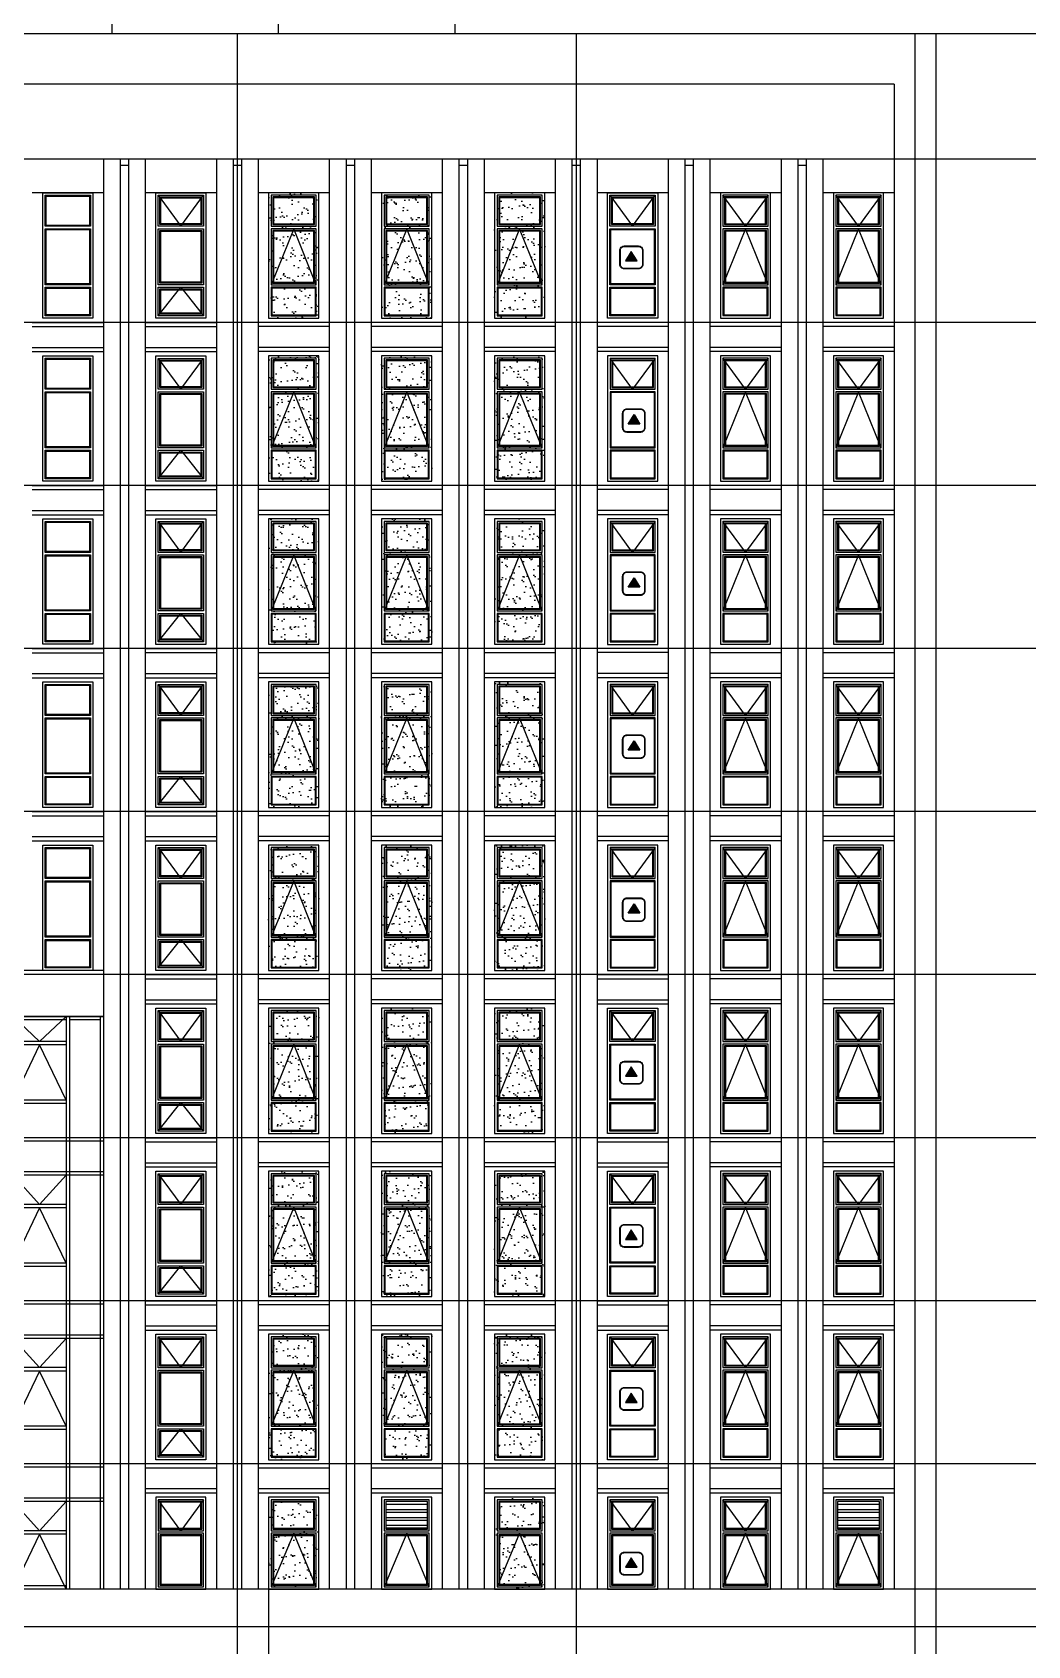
# Model space of a CAD drawing. Extents: x 1738711 to 2346805, y 1189731 to 2516152.
# Drawn here: x 2197772 to 2221568, y 1980289 to 2018877 of the extents above; entities that cross this region are included whole.
import ezdxf

# ---------------------------------------------------------------- set-up
doc = ezdxf.new("R2010")
doc.units = 0
doc.header["$LTSCALE"] = 1000
doc.header["$MEASUREMENT"] = 0
doc.linetypes.add('复件 140224通州运河二期售楼部条件图_t3$0$X-ME SHAFT SH$0$X-B2$0$WATER_LINE', pattern=[0])
for name, color, linetype in [('2', 41, 'Continuous'), ('A-Detl-Thin', 1, 'Continuous'), ('DOTE', 1, 'Continuous'), ('WINDOW', 144, 'Continuous'), ('看线', 8, 'Continuous')]:
    doc.layers.add(name, color=color, linetype=linetype)
doc.layers.add('_0', color=7, linetype='Continuous', lineweight=25)
pattern_1 = [(37.5, (0, 0), (-12.000235, 367.059928), [0, -289.56, 0, -323.85, 0, -309.5625]), (7.5, (0, 0), (337.14246, 537.618825), [0, -156.21, 0, -260.985, 0, -100.0125]), (327.5, (-234.3, 0), (593.244278, 1.07789), [0, -95.25, 0, -342.9, 0, -447.675]), (317.5, (-234.3, 0), (572.66734, 167.19699), [0, -47.625, 0, -224.79, 0, -257.175])]

# ---------------------------------------------------------------- blocks, each defined once
blk = doc.blocks.new('heraherahera')
at = {"layer": '2'}
for p, q in [((1974692, 1495620), (1974692, 1491720)), ((1975092, 1495620), (1975092, 1491720)), ((1975292, 1495620), (1975292, 1491720)), ((1975692, 1495620), (1975692, 1491720))]:
    blk.add_line(p, q, dxfattribs=at)
blk = doc.blocks.new('hgerahgerahre')
at = {"layer": 'WINDOW', "color": 4, "linetype": '复件 140224通州运河二期售楼部条件图_t3$0$X-ME SHAFT SH$0$X-B2$0$WATER_LINE'}
blk.add_lwpolyline([(1975942, 1494820), (1977142, 1494820), (1977142, 1491820), (1975942, 1491820)], close=True, dxfattribs=at)
at = {"layer": 'WINDOW', "linetype": '复件 140224通州运河二期售楼部条件图_t3$0$X-ME SHAFT SH$0$X-B2$0$WATER_LINE'}
for points in [[(1977082, 1494020), (1976002, 1494020), (1976002, 1494760), (1977082, 1494760), (1977082, 1494020)], [(1977082, 1493960), (1977082, 1492620), (1976002, 1492620), (1976002, 1493960), (1977082, 1493960)], [(1977082, 1492560), (1977082, 1491880), (1976002, 1491880), (1976002, 1492560), (1977082, 1492560)]]:
    blk.add_lwpolyline(points, dxfattribs=at)
for points in [[(1977042, 1494060), (1976042, 1494060), (1976042, 1494720), (1977042, 1494720)], [(1977022, 1494080), (1976062, 1494080), (1976062, 1494700), (1977022, 1494700)], [(1977042, 1493920), (1977042, 1492660), (1976042, 1492660), (1976042, 1493920)], [(1977022, 1493900), (1977022, 1492680), (1976062, 1492680), (1976062, 1493900)], [(1977062, 1492540), (1977062, 1491900), (1976022, 1491900), (1976022, 1492540)]]:
    blk.add_lwpolyline(points, close=True, dxfattribs=at)
at = {"layer": '看线'}
for points in [[(1976002, 1494760), (1976542, 1494020), (1977082, 1494760)], [(1976002, 1492620), (1976542, 1493960), (1977082, 1492620)]]:
    blk.add_lwpolyline(points, dxfattribs=at)
blk = doc.blocks.new('heraheraherah')
at = {"layer": '2'}
for p, q in [((1975692, 1495620), (1977392, 1495620)), ((1975692, 1495520), (1977392, 1495520)), ((1975692, 1495020), (1977392, 1495020)), ((1975692, 1494920), (1977392, 1494920))]:
    blk.add_line(p, q, dxfattribs=at)
blk = doc.blocks.new('jrthreahreah')
at = {"layer": '_0'}
for name in ['heraheraherah', 'hgerahgerahre']:
    blk.add_blockref(name, (0, 0), dxfattribs=at)
blk = doc.blocks.new('hgerahaerhreh')
at = {"layer": '2'}
for p, q in [((1950392, 1480020), (1950392, 1477020)), ((1950792, 1480020), (1950792, 1477020)), ((1950992, 1480020), (1950992, 1477020)), ((1951392, 1480020), (1951392, 1477020))]:
    blk.add_line(p, q, dxfattribs=at)
blk = doc.blocks.new('herahreahreh')
at = {"layer": 'WINDOW', "color": 4, "linetype": '复件 140224通州运河二期售楼部条件图_t3$0$X-ME SHAFT SH$0$X-B2$0$WATER_LINE'}
blk.add_lwpolyline([(1943542, 1479020), (1944742, 1479020), (1944742, 1476820), (1943542, 1476820)], close=True, dxfattribs=at)
at = {"layer": 'WINDOW', "linetype": '复件 140224通州运河二期售楼部条件图_t3$0$X-ME SHAFT SH$0$X-B2$0$WATER_LINE'}
for points in [[(1944682, 1478220), (1943602, 1478220), (1943602, 1478960), (1944682, 1478960), (1944682, 1478220)], [(1944682, 1478160), (1944682, 1476880), (1943602, 1476880), (1943602, 1478160), (1944682, 1478160)]]:
    blk.add_lwpolyline(points, dxfattribs=at)
for points in [[(1944642, 1478260), (1943642, 1478260), (1943642, 1478920), (1944642, 1478920)], [(1944622, 1478280), (1943662, 1478280), (1943662, 1478900), (1944622, 1478900)], [(1944642, 1478120), (1944642, 1476920), (1943642, 1476920), (1943642, 1478120)], [(1944622, 1478100), (1944622, 1476940), (1943662, 1476940), (1943662, 1478100)]]:
    blk.add_lwpolyline(points, close=True, dxfattribs=at)
at = {"layer": '看线'}
for points in [[(1943602, 1478960), (1944142, 1478220), (1944682, 1478960)], [(1943602, 1476880), (1944142, 1478160), (1944682, 1476880)]]:
    blk.add_lwpolyline(points, dxfattribs=at)
blk = doc.blocks.new('herahreahre')
at = {"layer": '_0'}
for name, p in [('heraheraherah', (-32400, -15600)), ('herahreahreh', (0, 200))]:
    blk.add_blockref(name, p, dxfattribs=at)
blk = doc.blocks.new('he4ratheraherhe')
at = {"layer": 'WINDOW', "linetype": '复件 140224通州运河二期售楼部条件图_t3$0$X-ME SHAFT SH$0$X-B2$0$WATER_LINE'}
for p, q in [((1962272, 1490720), (1962272, 1477020)), ((1963002, 1490720), (1963002, 1477020)), ((1963082, 1490720), (1963082, 1477020)), ((1964352, 1490720), (1964352, 1477020)), ((1964432, 1490720), (1964432, 1477020)), ((1965702, 1490720), (1965702, 1477020)), ((1965782, 1490720), (1965782, 1477020)), ((1967052, 1490720), (1967052, 1477020)), ((1967132, 1490720), (1967132, 1477020)), ((1968402, 1490720), (1968402, 1477020)), ((1968482, 1490720), (1968482, 1477020)), ((1969752, 1490720), (1969752, 1477020)), ((1969832, 1490720), (1969832, 1477020)), ((1971102, 1490720), (1971102, 1477020)), ((1971182, 1490720), (1971182, 1477020)), ((1972452, 1490720), (1972452, 1477020)), ((1972532, 1490720), (1972532, 1477020)), ((1973802, 1490720), (1973802, 1477020)), ((1973882, 1490720), (1973882, 1477020)), ((1975152, 1490720), (1975152, 1477020)), ((1975232, 1490720), (1975232, 1477020)), ((1976502, 1490720), (1976502, 1477020)), ((1976582, 1490720), (1976582, 1477020)), ((1977852, 1490720), (1977852, 1477020)), ((1977932, 1490720), (1977932, 1477020)), ((1979202, 1490720), (1979202, 1477020)), ((1979282, 1490720), (1979282, 1477020)), ((1980012, 1490720), (1980012, 1477020)), ((1962272, 1490640), (1963002, 1490640)), ((1963082, 1490640), (1964352, 1490640)), ((1964432, 1490640), (1965702, 1490640)), ((1965782, 1490640), (1967052, 1490640)), ((1967132, 1490640), (1968402, 1490640)), ((1968482, 1490640), (1969752, 1490640)), ((1969832, 1490640), (1971102, 1490640)), ((1971182, 1490640), (1972452, 1490640)), ((1972532, 1490640), (1973802, 1490640)), ((1973882, 1490640), (1975152, 1490640)), ((1975232, 1490640), (1976502, 1490640)), ((1976582, 1490640), (1977852, 1490640)), ((1977932, 1490640), (1979202, 1490640)), ((1979282, 1490640), (1980012, 1490640)), ((1963082, 1490120), (1964352, 1490120)), ((1963082, 1490040), (1964352, 1490040)), ((1968482, 1490120), (1969752, 1490120)), ((1968482, 1490040), (1969752, 1490040)), ((1969832, 1490120), (1971102, 1490120)), ((1969832, 1490040), (1971102, 1490040)), ((1971182, 1490120), (1972452, 1490120)), ((1971182, 1490040), (1972452, 1490040)), ((1972532, 1490120), (1973802, 1490120)), ((1972532, 1490040), (1973802, 1490040)), ((1963082, 1488720), (1964352, 1488720)), ((1963082, 1488640), (1964352, 1488640)), ((1968482, 1488720), (1969752, 1488720)), ((1968482, 1488640), (1969752, 1488640)), ((1969832, 1488720), (1971102, 1488720)), ((1969832, 1488640), (1971102, 1488640)), ((1971182, 1488720), (1972452, 1488720)), ((1971182, 1488640), (1972452, 1488640)), ((1972532, 1488720), (1973802, 1488720)), ((1972532, 1488640), (1973802, 1488640)), ((1962192, 1487820), (1980092, 1487820)), ((1962192, 1487740), (1980092, 1487740)), ((1962192, 1487000), (1980092, 1487000)), ((1962192, 1486920), (1980092, 1486920)), ((1963082, 1486220), (1964352, 1486220)), ((1963082, 1486140), (1964352, 1486140)), ((1968482, 1486220), (1969752, 1486220)), ((1968482, 1486140), (1969752, 1486140)), ((1969832, 1486220), (1971102, 1486220)), ((1969832, 1486140), (1971102, 1486140)), ((1971182, 1486220), (1972452, 1486220)), ((1971182, 1486140), (1972452, 1486140)), ((1972532, 1486220), (1973802, 1486220)), ((1972532, 1486140), (1973802, 1486140)), ((1963082, 1484820), (1964352, 1484820)), ((1963082, 1484740), (1964352, 1484740)), ((1968482, 1484820), (1969752, 1484820)), ((1968482, 1484740), (1969752, 1484740)), ((1969832, 1484820), (1971102, 1484820)), ((1969832, 1484740), (1971102, 1484740)), ((1971182, 1484820), (1972452, 1484820)), ((1971182, 1484740), (1972452, 1484740)), ((1972532, 1484820), (1973802, 1484820)), ((1972532, 1484740), (1973802, 1484740)), ((1962192, 1483920), (1980092, 1483920)), ((1962192, 1483840), (1980092, 1483840)), ((1962192, 1483100), (1980092, 1483100)), ((1962192, 1483020), (1980092, 1483020)), ((1963082, 1482320), (1964352, 1482320)), ((1963082, 1482240), (1964352, 1482240)), ((1968482, 1482320), (1969752, 1482320)), ((1968482, 1482240), (1969752, 1482240)), ((1969832, 1482320), (1971102, 1482320)), ((1969832, 1482240), (1971102, 1482240)), ((1971182, 1482320), (1972452, 1482320)), ((1971182, 1482240), (1972452, 1482240)), ((1972532, 1482320), (1973802, 1482320)), ((1972532, 1482240), (1973802, 1482240)), ((1963082, 1480920), (1964352, 1480920)), ((1963082, 1480840), (1964352, 1480840)), ((1968482, 1480920), (1969752, 1480920)), ((1968482, 1480840), (1969752, 1480840)), ((1969832, 1480920), (1971102, 1480920)), ((1969832, 1480840), (1971102, 1480840)), ((1971182, 1480920), (1972452, 1480920)), ((1971182, 1480840), (1972452, 1480840)), ((1972532, 1480920), (1973802, 1480920)), ((1972532, 1480840), (1973802, 1480840)), ((1962192, 1480020), (1980092, 1480020)), ((1962192, 1479940), (1980092, 1479940)), ((1962192, 1479200), (1980092, 1479200)), ((1962192, 1479120), (1980092, 1479120)), ((1963082, 1478420), (1964352, 1478420)), ((1963082, 1478340), (1964352, 1478340)), ((1968482, 1478420), (1969752, 1478420)), ((1968482, 1478340), (1969752, 1478340)), ((1969832, 1478420), (1971102, 1478420)), ((1969832, 1478340), (1971102, 1478340)), ((1971182, 1478420), (1972452, 1478420)), ((1971182, 1478340), (1972452, 1478340)), ((1972532, 1478420), (1973802, 1478420)), ((1972532, 1478340), (1973802, 1478340)), ((1963082, 1477100), (1964352, 1477100)), ((1963082, 1477020), (1964352, 1477020)), ((1964432, 1477100), (1965702, 1477100)), ((1968482, 1477100), (1969752, 1477100)), ((1969832, 1477100), (1971102, 1477100)), ((1971182, 1477100), (1972452, 1477100)), ((1972532, 1477100), (1973802, 1477100)), ((1976582, 1477100), (1977852, 1477100)), ((1977932, 1477100), (1979202, 1477100))]:
    blk.add_line(p, q, dxfattribs=at)
blk.add_lwpolyline([(1962192, 1477020), (1980092, 1477020), (1980092, 1490720), (1962192, 1490720)], close=True, dxfattribs=at)
at = {"layer": '看线'}
for points in [[(1963082, 1490720), (1963717, 1490120), (1964352, 1490720)], [(1968482, 1490640), (1969117, 1490120), (1969752, 1490640)], [(1969832, 1490640), (1970467, 1490120), (1971102, 1490640)], [(1971182, 1490640), (1971817, 1490120), (1972452, 1490640)], [(1972532, 1490640), (1973167, 1490120), (1973802, 1490640)], [(1963082, 1488720), (1963717, 1490040), (1964352, 1488720)], [(1968482, 1488720), (1969117, 1490040), (1969752, 1488720)], [(1969832, 1488720), (1970467, 1490040), (1971102, 1488720)], [(1971182, 1488720), (1971817, 1490040), (1972452, 1488720)], [(1972532, 1488720), (1973167, 1490040), (1973802, 1488720)], [(1963082, 1486920), (1963717, 1486220), (1964352, 1486920)], [(1968482, 1486920), (1969117, 1486220), (1969752, 1486920)], [(1969832, 1486920), (1970467, 1486220), (1971102, 1486920)], [(1971182, 1486920), (1971817, 1486220), (1972452, 1486920)], [(1972532, 1486920), (1973167, 1486220), (1973802, 1486920)], [(1963082, 1484820), (1963717, 1486140), (1964352, 1484820)], [(1968482, 1484820), (1969117, 1486140), (1969752, 1484820)], [(1969832, 1484820), (1970467, 1486140), (1971102, 1484820)], [(1971182, 1484820), (1971817, 1486140), (1972452, 1484820)], [(1972532, 1484820), (1973167, 1486140), (1973802, 1484820)], [(1963082, 1483020), (1963717, 1482320), (1964352, 1483020)], [(1968482, 1483020), (1969117, 1482320), (1969752, 1483020)], [(1969832, 1483020), (1970467, 1482320), (1971102, 1483020)], [(1971182, 1483020), (1971817, 1482320), (1972452, 1483020)], [(1972532, 1483020), (1973167, 1482320), (1973802, 1483020)], [(1963082, 1480920), (1963717, 1482240), (1964352, 1480920)], [(1968482, 1480920), (1969117, 1482240), (1969752, 1480920)], [(1969832, 1480920), (1970467, 1482240), (1971102, 1480920)], [(1971182, 1480920), (1971817, 1482240), (1972452, 1480920)], [(1972532, 1480920), (1973167, 1482240), (1973802, 1480920)], [(1963082, 1479120), (1963717, 1478420), (1964352, 1479120)], [(1968482, 1479120), (1969117, 1478420), (1969752, 1479120)], [(1969832, 1479120), (1970467, 1478420), (1971102, 1479120)], [(1971182, 1479120), (1971817, 1478420), (1972452, 1479120)], [(1972532, 1479120), (1973167, 1478420), (1973802, 1479120)], [(1963082, 1477020), (1963717, 1478340), (1964352, 1477020)], [(1968482, 1477100), (1969117, 1478340), (1969752, 1477100)], [(1969832, 1477100), (1970467, 1478340), (1971102, 1477100)], [(1971182, 1477100), (1971817, 1478340), (1972452, 1477100)], [(1972532, 1477100), (1973167, 1478340), (1973802, 1477100)]]:
    blk.add_lwpolyline(points, dxfattribs=at)
blk = doc.blocks.new('geraherahearhe')
at = {"layer": 'WINDOW', "color": 4, "linetype": '复件 140224通州运河二期售楼部条件图_t3$0$X-ME SHAFT SH$0$X-B2$0$WATER_LINE'}
blk.add_lwpolyline([(1943542, 1510320), (1944742, 1510320), (1944742, 1507320), (1943542, 1507320)], close=True, dxfattribs=at)
at = {"layer": 'WINDOW', "linetype": '复件 140224通州运河二期售楼部条件图_t3$0$X-ME SHAFT SH$0$X-B2$0$WATER_LINE'}
for points in [[(1944682, 1509520), (1943602, 1509520), (1943602, 1510260), (1944682, 1510260), (1944682, 1509520)], [(1944682, 1509460), (1944682, 1508120), (1943602, 1508120), (1943602, 1509460), (1944682, 1509460)], [(1944682, 1508060), (1944682, 1507380), (1943602, 1507380), (1943602, 1508060), (1944682, 1508060)]]:
    blk.add_lwpolyline(points, dxfattribs=at)
for points in [[(1944642, 1509560), (1943642, 1509560), (1943642, 1510220), (1944642, 1510220)], [(1944622, 1509580), (1943662, 1509580), (1943662, 1510200), (1944622, 1510200)], [(1944642, 1509420), (1944642, 1508160), (1943642, 1508160), (1943642, 1509420)], [(1944622, 1509400), (1944622, 1508180), (1943662, 1508180), (1943662, 1509400)], [(1944662, 1508040), (1944662, 1507400), (1943622, 1507400), (1943622, 1508040)]]:
    blk.add_lwpolyline(points, close=True, dxfattribs=at)
at = {"layer": '看线'}
for points in [[(1943602, 1510260), (1944142, 1509520), (1944682, 1510260)], [(1943602, 1508120), (1944142, 1509460), (1944682, 1508120)]]:
    blk.add_lwpolyline(points, dxfattribs=at)
blk = doc.blocks.new('hrthtsrhtrdhjrts')
at = {"layer": '2'}
for p, q in [((1944992, 1511220), (1945392, 1511220)), ((1945592, 1511220), (1945992, 1511220)), ((1945392, 1511070), (1945592, 1511070))]:
    blk.add_line(p, q, dxfattribs=at)
blk = doc.blocks.new('44444')
at = {"layer": 'A-Detl-Thin'}
h = blk.add_hatch(color=1, dxfattribs=at)
h.dxf.hatch_style = 1
h.paths.add_polyline_path([(4501249, -50474), (4501124, -50678), (4501380, -50678)])
for points in [[(4501005, -50752), (4501005, -50452, -0.414214), (4501105, -50352), (4501405, -50352, -0.414214), (4501505, -50452), (4501505, -50752, -0.414214), (4501405, -50852), (4501105, -50852, -0.414214)], [(4501015, -50752), (4501015, -50452, -0.414214), (4501105, -50362), (4501405, -50362, -0.414214), (4501495, -50452), (4501495, -50752, -0.414214), (4501405, -50842), (4501105, -50842, -0.414214)]]:
    blk.add_lwpolyline(points, format="xyb", close=True, dxfattribs=at)
blk.add_lwpolyline([(4501249, -50474), (4501124, -50678), (4501380, -50678)], close=True, dxfattribs=at)
blk = doc.blocks.new('herahaerhre')
at = {"layer": 'WINDOW', "color": 4}
blk.add_lwpolyline([(2189022, 1988401), (2190222, 1988401), (2190222, 1985401), (2189022, 1985401)], close=True, dxfattribs=at)
at = {"layer": 'WINDOW'}
for points in [[(2190162, 1987601), (2189082, 1987601), (2189082, 1988341), (2190162, 1988341), (2190162, 1987601)], [(2190162, 1987541), (2190162, 1986201), (2189082, 1986201), (2189082, 1987541), (2190162, 1987541)], [(2190162, 1986141), (2190162, 1985461), (2189082, 1985461), (2189082, 1986141), (2190162, 1986141)]]:
    blk.add_lwpolyline(points, dxfattribs=at)
for points in [[(2190122, 1987641), (2189122, 1987641), (2189122, 1988301), (2190122, 1988301)], [(2190102, 1987661), (2189142, 1987661), (2189142, 1988281), (2190102, 1988281)], [(2190142, 1987521), (2190142, 1986221), (2189102, 1986221), (2189102, 1987521)], [(2190142, 1986121), (2190142, 1985481), (2189102, 1985481), (2189102, 1986121)]]:
    blk.add_lwpolyline(points, close=True, dxfattribs=at)
at = {"layer": '看线'}
blk.add_lwpolyline([(2189082, 1988341), (2189622, 1987601), (2190162, 1988341)], dxfattribs=at)
at = {"color": 6, "xscale": 1.1, "yscale": 1.1, "zscale": 1.1}
blk.add_blockref('44444', (-2761787, 2042516), dxfattribs=at)
blk = doc.blocks.new('heraheraherhe')
at = {"layer": '_0'}
for name, p in [('heraheraherah', (213080, 493582)), ('herahaerhre', (0, 0))]:
    blk.add_blockref(name, p, dxfattribs=at)
blk = doc.blocks.new('hreahreahreh')
at = {"layer": '看线'}
h = blk.add_hatch(dxfattribs=at)
h.set_pattern_fill('ANSI32', color=256, scale=40, angle=135, style=0)
h.set_pattern_definition([(180, (0, 0), (-1e-14, -190.5), []), (180, (-63.5, 63.5), (-1e-14, -190.5), [])])
h.paths.add_polyline_path([(2163022, 1883979), (2164022, 1883979), (2164022, 1884639), (2163022, 1884639)])
at = {"layer": 'WINDOW', "color": 4, "linetype": '复件 140224通州运河二期售楼部条件图_t3$0$X-ME SHAFT SH$0$X-B2$0$WATER_LINE'}
blk.add_lwpolyline([(2164122, 1884739), (2162922, 1884739), (2162922, 1882539), (2164122, 1882539)], close=True, dxfattribs=at)
at = {"layer": 'WINDOW', "linetype": '复件 140224通州运河二期售楼部条件图_t3$0$X-ME SHAFT SH$0$X-B2$0$WATER_LINE'}
for points in [[(2162982, 1883939), (2164062, 1883939), (2164062, 1884679), (2162982, 1884679), (2162982, 1883939)], [(2162982, 1883879), (2162982, 1882599), (2164062, 1882599), (2164062, 1883879), (2162982, 1883879)]]:
    blk.add_lwpolyline(points, dxfattribs=at)
for points in [[(2163022, 1883979), (2164022, 1883979), (2164022, 1884639), (2163022, 1884639)], [(2163022, 1883839), (2163022, 1882639), (2164022, 1882639), (2164022, 1883839)], [(2163042, 1883819), (2163042, 1882659), (2164002, 1882659), (2164002, 1883819)]]:
    blk.add_lwpolyline(points, close=True, dxfattribs=at)
at = {"layer": '看线'}
blk.add_lwpolyline([(2164062, 1882599), (2163522, 1883879), (2162982, 1882599)], dxfattribs=at)
blk = doc.blocks.new('jhteraherh')
at = {"layer": '看线'}
h = blk.add_hatch(dxfattribs=at)
h.set_pattern_fill('碎沙', color=256, scale=150, style=0)
h.set_pattern_definition(pattern_1)
h.paths.add_polyline_path([(2207322, 1888639), (2206122, 1888639), (2206122, 1885639), (2207322, 1885639)])
at = {"layer": 'WINDOW', "color": 4, "linetype": '复件 140224通州运河二期售楼部条件图_t3$0$X-ME SHAFT SH$0$X-B2$0$WATER_LINE'}
blk.add_lwpolyline([(2207322, 1888639), (2206122, 1888639), (2206122, 1885639), (2207322, 1885639)], close=True, dxfattribs=at)
at = {"layer": 'WINDOW', "linetype": '复件 140224通州运河二期售楼部条件图_t3$0$X-ME SHAFT SH$0$X-B2$0$WATER_LINE'}
for points in [[(2206182, 1887839), (2207262, 1887839), (2207262, 1888579), (2206182, 1888579), (2206182, 1887839)], [(2206182, 1887779), (2206182, 1886439), (2207262, 1886439), (2207262, 1887779), (2206182, 1887779)], [(2206182, 1886379), (2206182, 1885699), (2207262, 1885699), (2207262, 1886379), (2206182, 1886379)]]:
    blk.add_lwpolyline(points, dxfattribs=at)
for points in [[(2206222, 1887879), (2207222, 1887879), (2207222, 1888539), (2206222, 1888539)], [(2206242, 1887899), (2207202, 1887899), (2207202, 1888519), (2206242, 1888519)], [(2206222, 1887739), (2206222, 1886479), (2207222, 1886479), (2207222, 1887739)], [(2206242, 1887719), (2206242, 1886499), (2207202, 1886499), (2207202, 1887719)], [(2206202, 1886359), (2206202, 1885719), (2207242, 1885719), (2207242, 1886359)]]:
    blk.add_lwpolyline(points, close=True, dxfattribs=at)
at = {"layer": '看线'}
blk.add_lwpolyline([(2207262, 1886439), (2206722, 1887779), (2206182, 1886439)], dxfattribs=at)
blk = doc.blocks.new('heraherhre')
blk.add_blockref('jhteraherh', (0, 0))
at = {"layer": '_0', "extrusion": (0, 0, -1), "zscale": -1}
blk.add_blockref('heraheraherah', (-4183264, 393819), dxfattribs=at)
blk = doc.blocks.new('HERAHERH')
at = {"layer": 'WINDOW', "color": 4, "linetype": '复件 140224通州运河二期售楼部条件图_t3$0$X-ME SHAFT SH$0$X-B2$0$WATER_LINE'}
blk.add_lwpolyline([(2198022, 1900339), (2199222, 1900339), (2199222, 1897339), (2198022, 1897339)], close=True, dxfattribs=at)
at = {"layer": 'WINDOW', "linetype": '复件 140224通州运河二期售楼部条件图_t3$0$X-ME SHAFT SH$0$X-B2$0$WATER_LINE'}
for points in [[(2199162, 1899539), (2198082, 1899539), (2198082, 1900279), (2199162, 1900279), (2199162, 1899539)], [(2199162, 1899479), (2199162, 1898139), (2198082, 1898139), (2198082, 1899479), (2199162, 1899479)], [(2199162, 1898079), (2199162, 1897399), (2198082, 1897399), (2198082, 1898079), (2199162, 1898079)]]:
    blk.add_lwpolyline(points, dxfattribs=at)
for points in [[(2199142, 1899559), (2198102, 1899559), (2198102, 1900259), (2199142, 1900259)], [(2199142, 1899459), (2199142, 1898159), (2198102, 1898159), (2198102, 1899459)], [(2199142, 1898059), (2199142, 1897419), (2198102, 1897419), (2198102, 1898059)]]:
    blk.add_lwpolyline(points, close=True, dxfattribs=at)
blk = doc.blocks.new('JHERTAHREHREH')
blk.add_blockref('HERAHERH', (0, 0))
at = {"layer": '_0'}
blk.add_blockref('heraheraherah', (222080, 405519), dxfattribs=at)
blk = doc.blocks.new('hreahreahre')
at = {"layer": 'WINDOW', "color": 4, "linetype": '复件 140224通州运河二期售楼部条件图_t3$0$X-ME SHAFT SH$0$X-B2$0$WATER_LINE'}
blk.add_lwpolyline([(2221422, 1992301), (2222622, 1992301), (2222622, 1989301), (2221422, 1989301)], close=True, dxfattribs=at)
at = {"layer": 'WINDOW', "linetype": '复件 140224通州运河二期售楼部条件图_t3$0$X-ME SHAFT SH$0$X-B2$0$WATER_LINE'}
for points in [[(2222562, 1991501), (2221482, 1991501), (2221482, 1992241), (2222562, 1992241), (2222562, 1991501)], [(2222562, 1991441), (2222562, 1990101), (2221482, 1990101), (2221482, 1991441), (2222562, 1991441)], [(2222562, 1990041), (2222562, 1989361), (2221482, 1989361), (2221482, 1990041), (2222562, 1990041)]]:
    blk.add_lwpolyline(points, dxfattribs=at)
for points in [[(2222522, 1991541), (2221522, 1991541), (2221522, 1992201), (2222522, 1992201)], [(2222502, 1991561), (2221542, 1991561), (2221542, 1992181), (2222502, 1992181)], [(2222522, 1991401), (2222522, 1990141), (2221522, 1990141), (2221522, 1991401)], [(2222502, 1991381), (2222502, 1990161), (2221542, 1990161), (2221542, 1991381)], [(2222522, 1990001), (2222522, 1989401), (2221522, 1989401), (2221522, 1990001)], [(2222502, 1989981), (2222502, 1989421), (2221542, 1989421), (2221542, 1989981)]]:
    blk.add_lwpolyline(points, close=True, dxfattribs=at)
at = {"layer": '看线'}
for points in [[(2221482, 1992241), (2222022, 1991501), (2222562, 1992241)], [(2221482, 1989361), (2222022, 1990041), (2222562, 1989361)]]:
    blk.add_lwpolyline(points, dxfattribs=at)
blk = doc.blocks.new('hgeraherh')
at = {"layer": 'WINDOW', "color": 4, "linetype": '复件 140224通州运河二期售楼部条件图_t3$0$X-ME SHAFT SH$0$X-B2$0$WATER_LINE'}
blk.add_lwpolyline([(2221422, 1992301), (2222622, 1992301), (2222622, 1989301), (2221422, 1989301)], close=True, dxfattribs=at)
at = {"layer": 'WINDOW', "linetype": '复件 140224通州运河二期售楼部条件图_t3$0$X-ME SHAFT SH$0$X-B2$0$WATER_LINE'}
blk.add_lwpolyline([(2222562, 1991501), (2221482, 1991501), (2221482, 1992241), (2222562, 1992241), (2222562, 1991501)], dxfattribs=at)
for points in [[(2222522, 1991541), (2221522, 1991541), (2221522, 1992201), (2222522, 1992201)], [(2222502, 1991561), (2221542, 1991561), (2221542, 1992181), (2222502, 1992181)]]:
    blk.add_lwpolyline(points, close=True, dxfattribs=at)
blk.add_blockref('hreahreahre', (0, 0))
at = {"layer": '_0'}
blk.add_blockref('heraheraherah', (245480, 497482), dxfattribs=at)
blk = doc.blocks.new('hjaertherahreh')
at = {"layer": '看线'}
h = blk.add_hatch(dxfattribs=at)
h.set_pattern_fill('碎沙', color=256, scale=150, style=0)
h.set_pattern_definition(pattern_1)
h.paths.add_polyline_path([(2210022, 1884739), (2208822, 1884739), (2208822, 1882539), (2210022, 1882539)])
at = {"layer": 'WINDOW', "color": 4, "linetype": '复件 140224通州运河二期售楼部条件图_t3$0$X-ME SHAFT SH$0$X-B2$0$WATER_LINE'}
blk.add_lwpolyline([(2210022, 1884739), (2208822, 1884739), (2208822, 1882539), (2210022, 1882539)], close=True, dxfattribs=at)
at = {"layer": 'WINDOW', "linetype": '复件 140224通州运河二期售楼部条件图_t3$0$X-ME SHAFT SH$0$X-B2$0$WATER_LINE'}
for points in [[(2208882, 1883939), (2209962, 1883939), (2209962, 1884679), (2208882, 1884679), (2208882, 1883939)], [(2208882, 1883879), (2208882, 1882599), (2209962, 1882599), (2209962, 1883879), (2208882, 1883879)]]:
    blk.add_lwpolyline(points, dxfattribs=at)
for points in [[(2208922, 1883979), (2209922, 1883979), (2209922, 1884639), (2208922, 1884639)], [(2208942, 1883999), (2209902, 1883999), (2209902, 1884619), (2208942, 1884619)], [(2208922, 1883839), (2208922, 1882639), (2209922, 1882639), (2209922, 1883839)], [(2208942, 1883819), (2208942, 1882659), (2209902, 1882659), (2209902, 1883819)]]:
    blk.add_lwpolyline(points, close=True, dxfattribs=at)
at = {"layer": '看线'}
blk.add_lwpolyline([(2209962, 1882599), (2209422, 1883879), (2208882, 1882599)], dxfattribs=at)
blk = doc.blocks.new('jhertaherhre')
blk.add_blockref('hjaertherahreh', (0, 0))
at = {"layer": '_0', "extrusion": (0, 0, -1), "zscale": -1}
blk.add_blockref('heraheraherah', (-4185964, 389919), dxfattribs=at)
blk = doc.blocks.new('heratherhre')
at = {"layer": 'WINDOW', "color": 4, "linetype": '复件 140224通州运河二期售楼部条件图_t3$0$X-ME SHAFT SH$0$X-B2$0$WATER_LINE'}
blk.add_lwpolyline([(2180322, 1884739), (2179122, 1884739), (2179122, 1882539), (2180322, 1882539)], close=True, dxfattribs=at)
at = {"layer": 'WINDOW', "linetype": '复件 140224通州运河二期售楼部条件图_t3$0$X-ME SHAFT SH$0$X-B2$0$WATER_LINE'}
for points in [[(2179182, 1883939), (2180262, 1883939), (2180262, 1884679), (2179182, 1884679), (2179182, 1883939)], [(2179182, 1883879), (2179182, 1882599), (2180262, 1882599), (2180262, 1883879), (2179182, 1883879)]]:
    blk.add_lwpolyline(points, dxfattribs=at)
for points in [[(2179222, 1883979), (2180222, 1883979), (2180222, 1884639), (2179222, 1884639)], [(2179242, 1883999), (2180202, 1883999), (2180202, 1884619), (2179242, 1884619)], [(2179222, 1883839), (2179222, 1882639), (2180222, 1882639), (2180222, 1883839)], [(2179242, 1883819), (2179242, 1882659), (2180202, 1882659), (2180202, 1883819)]]:
    blk.add_lwpolyline(points, close=True, dxfattribs=at)
at = {"layer": '看线'}
blk.add_lwpolyline([(2180262, 1884679), (2179722, 1883939), (2179182, 1884679)], dxfattribs=at)

msp = doc.modelspace()

# ---------------------------------------------------------------- linework, layer by layer
at = {"layer": '2'}
for p, q in [((2219372.3, 2018839.1), (2161672.2, 2018839.1)), ((2219372.3, 2018839.1), (2219372.3, 1970539.1)), ((2218372.3, 2017639.1), (2162672.3, 2017639.1)), ((2218372.3, 2017639.1), (2218372.3, 1981639.1)), ((2199472.3, 2015039.1), (2197772.3, 2015039.1)), ((2202172.3, 2015039.1), (2200472.3, 2015039.1)), ((2204872.3, 2015039.1), (2203172.3, 2015039.1)), ((2207572.3, 2015039.1), (2205872.3, 2015039.1)), ((2210272.3, 2015039.1), (2208572.3, 2015039.1)), ((2212972.3, 2015039.1), (2211272.3, 2015039.1)), ((2215672.3, 2015039.1), (2213972.3, 2015039.1)), ((2218372.3, 2015039.1), (2216672.3, 2015039.1)), ((2199472.3, 1996439.1), (2181572.3, 1996439.1)), ((2199472.3, 1995339.1), (2181572.3, 1995339.1)), ((2219372.3, 1981639.1), (2161672.2, 1981639.1)), ((2203422.3, 1981639.1), (2203422.3, 1970539.1)), ((2240371.9, 1981639.1), (2219372.3, 1981639.1))]:
    msp.add_line(p, q, dxfattribs=at)
at = {"layer": 'DOTE'}
for p, q in [((2244168, 2018839.1), (2158035.7, 2018839.1)), ((2202672.3, 2018839.1), (2202672.3, 1968178.7)), ((2210772.3, 2018839.1), (2210772.3, 1968178.7)), ((2218872.3, 2018839.1), (2218872.3, 1968178.7)), ((2244168, 2015839.1), (2158035.7, 2015839.1)), ((2244168, 2011939.1), (2158035.7, 2011939.1)), ((2244168, 2008039.1), (2158035.7, 2008039.1)), ((2244168, 2004139.1), (2158035.7, 2004139.1)), ((2244168, 2000239.1), (2158035.7, 2000239.1)), ((2244168, 1996339.1), (2158035.7, 1996339.1)), ((2244168, 1992439.1), (2158035.7, 1992439.1)), ((2244168, 1988539.1), (2158035.7, 1988539.1)), ((2244168, 1984639.1), (2158035.7, 1984639.1)), ((2244168, 1980739.1), (2158035.7, 1980739.1))]:
    msp.add_line(p, q, dxfattribs=at)
at = {"layer": 'WINDOW', "color": 4, "linetype": '复件 140224通州运河二期售楼部条件图_t3$0$X-ME SHAFT SH$0$X-B2$0$WATER_LINE'}
msp.add_lwpolyline([(2212722.3, 1983839.1), (2211522.3, 1983839.1), (2211522.3, 1981639.1), (2212722.3, 1981639.1)], close=True, dxfattribs=at)
at = {"layer": 'WINDOW', "linetype": '复件 140224通州运河二期售楼部条件图_t3$0$X-ME SHAFT SH$0$X-B2$0$WATER_LINE'}
for points in [[(2211582.3, 1983039.1), (2212662.3, 1983039.1), (2212662.3, 1983779.1), (2211582.3, 1983779.1), (2211582.3, 1983039.1)], [(2211582.3, 1982979.1), (2211582.3, 1981699.1), (2212662.3, 1981699.1), (2212662.3, 1982979.1), (2211582.3, 1982979.1)]]:
    msp.add_lwpolyline(points, dxfattribs=at)
for points in [[(2211622.3, 1983079.1), (2212622.3, 1983079.1), (2212622.3, 1983739.1), (2211622.3, 1983739.1)], [(2211642.3, 1983099.1), (2212602.3, 1983099.1), (2212602.3, 1983719.1), (2211642.3, 1983719.1)], [(2211622.3, 1982939.1), (2211622.3, 1981739.1), (2212622.3, 1981739.1), (2212622.3, 1982939.1)], [(2211642.3, 1982919.1), (2211642.3, 1981759.1), (2212602.3, 1981759.1), (2212602.3, 1982919.1)]]:
    msp.add_lwpolyline(points, close=True, dxfattribs=at)
at = {"layer": '看线'}
for p, q in [((2199672.3, 2019939.1), (2199672.3, 2018839.1)), ((2203649, 2019939.1), (2203649, 2018839.1)), ((2207872.3, 2019939.1), (2207872.3, 2018839.1))]:
    msp.add_line(p, q, dxfattribs=at)
msp.add_lwpolyline([(2212662.3, 1983779.1), (2212122.3, 1983039.1), (2211582.3, 1983779.1)], dxfattribs=at)

# ---------------------------------------------------------------- block references
for name, p in [('HERAHERH', (0, 114700)), ('hreahreahre', (-20700, 22737.6)), ('jhteraherh', (-2700, 126400)), ('jhteraherh', (0, 126400)), ('jhteraherh', (2700, 126400)), ('JHERTAHREHREH', (0, 110800)), ('hgeraherh', (-20700, 18837.6)), ('heraherhre', (-2700, 122500)), ('heraherhre', (0, 122500)), ('heraherhre', (2700, 122500)), ('JHERTAHREHREH', (0, 106900)), ('hgeraherh', (-20700, 14937.6)), ('heraherhre', (-2700, 118600)), ('heraherhre', (0, 118600)), ('heraherhre', (2700, 118600)), ('JHERTAHREHREH', (0, 103000)), ('hgeraherh', (-20700, 11037.6)), ('heraherhre', (-2700, 114700)), ('heraherhre', (0, 114700)), ('heraherhre', (2700, 114700)), ('JHERTAHREHREH', (0, 99100)), ('hgeraherh', (-20700, 7137.6)), ('heraherhre', (-2700, 110800)), ('heraherhre', (0, 110800)), ('heraherhre', (2700, 110800)), ('hgeraherh', (-20700, 3237.6)), ('heraherhre', (-2700, 106900)), ('heraherhre', (0, 106900)), ('heraherhre', (2700, 106900)), ('hgeraherh', (-20700, -662.4)), ('heraherhre', (-2700, 103000)), ('heraherhre', (0, 103000)), ('heraherhre', (2700, 103000)), ('hgeraherh', (-20700, -4562.4)), ('heraherhre', (-2700, 99100)), ('heraherhre', (0, 99100)), ('heraherhre', (2700, 99100)), ('jhertaherhre', (-5400, 99100)), ('jhertaherhre', (0, 99100)), ('heratherhre', (21600, 99100)), ('hreahreahreh', (43200, 99100)), ('hreahreahreh', (54000, 99100))]:
    msp.add_blockref(name, p)
at = {"color": 6, "xscale": 1.1, "yscale": 1.1, "zscale": 1.1}
msp.add_blockref('44444', (-2739286.6, 2037913.9), dxfattribs=at)
at = {"layer": '_0', "xscale": -1}
for name, p in [('heraherahera', (4175164.2, 520219.4)), ('hrthtsrhtrdhjrts', (4145464.2, 504619.4)), ('heraherahera', (4177864.2, 520219.4)), ('hrthtsrhtrdhjrts', (4148164.2, 504619.4)), ('heraherahera', (4180564.2, 520219.4)), ('hrthtsrhtrdhjrts', (4150864.2, 504619.4)), ('heraherahera', (4183264.2, 520219.4)), ('hrthtsrhtrdhjrts', (4153564.2, 504619.4)), ('heraherahera', (4185964.2, 520219.4)), ('hrthtsrhtrdhjrts', (4156264.2, 504619.4)), ('heraherahera', (4188664.2, 520219.4)), ('hrthtsrhtrdhjrts', (4158964.2, 504619.4)), ('heraherahera', (4191364.2, 520219.4)), ('hrthtsrhtrdhjrts', (4161664.2, 504619.4)), ('geraherahearhe', (4158964.2, 504719.4)), ('geraherahearhe', (4161664.2, 504719.4)), ('heraherahera', (4175164.2, 500719.4)), ('heraherahera', (4177864.2, 500719.4)), ('heraherahera', (4180564.2, 500719.4)), ('heraherahera', (4183264.2, 500719.4)), ('heraherahera', (4185964.2, 500719.4)), ('heraherahera', (4188664.2, 500719.4)), ('jrthreahreah', (4191364.2, 500719.4)), ('heraherahera', (4191364.2, 500719.4)), ('jrthreahreah', (4194064.2, 500719.4)), ('he4ratheraherhe', (4161664.2, 504619.4)), ('heraherahera', (4175164.2, 496819.4)), ('heraherahera', (4177864.2, 496819.4)), ('heraherahera', (4180564.2, 496819.4)), ('heraherahera', (4183264.2, 496819.4)), ('heraherahera', (4185964.2, 496819.4)), ('heraherahera', (4188664.2, 496819.4)), ('jrthreahreah', (4191364.2, 496819.4)), ('heraherahera', (4191364.2, 496819.4)), ('jrthreahreah', (4194064.2, 496819.4)), ('heraherahera', (4175164.2, 492919.4)), ('heraherahera', (4177864.2, 492919.4)), ('heraherahera', (4180564.2, 492919.4)), ('heraherahera', (4183264.2, 492919.4)), ('heraherahera', (4185964.2, 492919.4)), ('heraherahera', (4188664.2, 492919.4)), ('jrthreahreah', (4191364.2, 492919.4)), ('heraherahera', (4191364.2, 492919.4)), ('jrthreahreah', (4194064.2, 492919.4)), ('hgerahaerhreh', (4150864.2, 504619.4)), ('hgerahaerhreh', (4153564.2, 504619.4)), ('hgerahaerhreh', (4156264.2, 504619.4)), ('hgerahaerhreh', (4158964.2, 504619.4)), ('hgerahaerhreh', (4161664.2, 504619.4)), ('hgerahaerhreh', (4164364.2, 504619.4)), ('herahreahre', (4158964.2, 504619.4)), ('hgerahaerhreh', (4167064.2, 504619.4))]:
    msp.add_blockref(name, p, dxfattribs=at)
at = {"layer": '_0'}
for name, p in [('herahaerhre', (22500, 26637.6)), ('heraheraherhe', (22500, 7137.6)), ('heraheraherhe', (22500, 3237.6)), ('heraheraherhe', (22500, -662.4))]:
    msp.add_blockref(name, p, dxfattribs=at)
at = {"layer": '_0', "extrusion": (0, 0, -1), "zscale": -1}
for name, p in [('heraherahera', (-4175164.2, 516319.4)), ('heraherahera', (-4177864.2, 516319.4)), ('heraherahera', (-4180564.2, 516319.4)), ('heraherahera', (-4183264.2, 516319.4)), ('heraherahera', (-4185964.2, 516319.4)), ('heraheraherhe', (-4401744.5, 22737.6)), ('heraherahera', (-4188664.2, 516319.4)), ('jrthreahreah', (-4191364.2, 516319.4)), ('heraherahera', (-4191364.2, 516319.4)), ('jrthreahreah', (-4194064.2, 516319.4)), ('heraherahera', (-4175164.2, 512419.4)), ('heraherahera', (-4177864.2, 512419.4)), ('heraherahera', (-4180564.2, 512419.4)), ('heraherahera', (-4183264.2, 512419.4)), ('heraherahera', (-4185964.2, 512419.4)), ('heraheraherhe', (-4401744.5, 18837.6)), ('heraherahera', (-4188664.2, 512419.4)), ('jrthreahreah', (-4191364.2, 512419.4)), ('heraherahera', (-4191364.2, 512419.4)), ('jrthreahreah', (-4194064.2, 512419.4)), ('heraherahera', (-4175164.2, 508519.4)), ('heraherahera', (-4177864.2, 508519.4)), ('heraherahera', (-4180564.2, 508519.4)), ('heraherahera', (-4183264.2, 508519.4)), ('heraherahera', (-4185964.2, 508519.4)), ('heraheraherhe', (-4401744.5, 14937.6)), ('heraherahera', (-4188664.2, 508519.4)), ('jrthreahreah', (-4191364.2, 508519.4)), ('heraherahera', (-4191364.2, 508519.4)), ('jrthreahreah', (-4194064.2, 508519.4)), ('heraherahera', (-4175164.2, 504619.4)), ('heraherahera', (-4177864.2, 504619.4)), ('heraherahera', (-4180564.2, 504619.4)), ('heraherahera', (-4183264.2, 504619.4)), ('heraherahera', (-4185964.2, 504619.4)), ('heraheraherhe', (-4401744.5, 11037.6)), ('heraherahera', (-4188664.2, 504619.4)), ('jrthreahreah', (-4191364.2, 504619.4)), ('heraherahera', (-4191364.2, 504619.4)), ('jrthreahreah', (-4194064.2, 504619.4)), ('heraheraherah', (-4177864.2, 489019.4)), ('heraheraherah', (-4183264.2, 489019.4)), ('heraheraherah', (-4188664.2, 489019.4)), ('heraheraherah', (-4194064.2, 489019.4))]:
    msp.add_blockref(name, p, dxfattribs=at)

doc.saveas('drawing.dxf')
